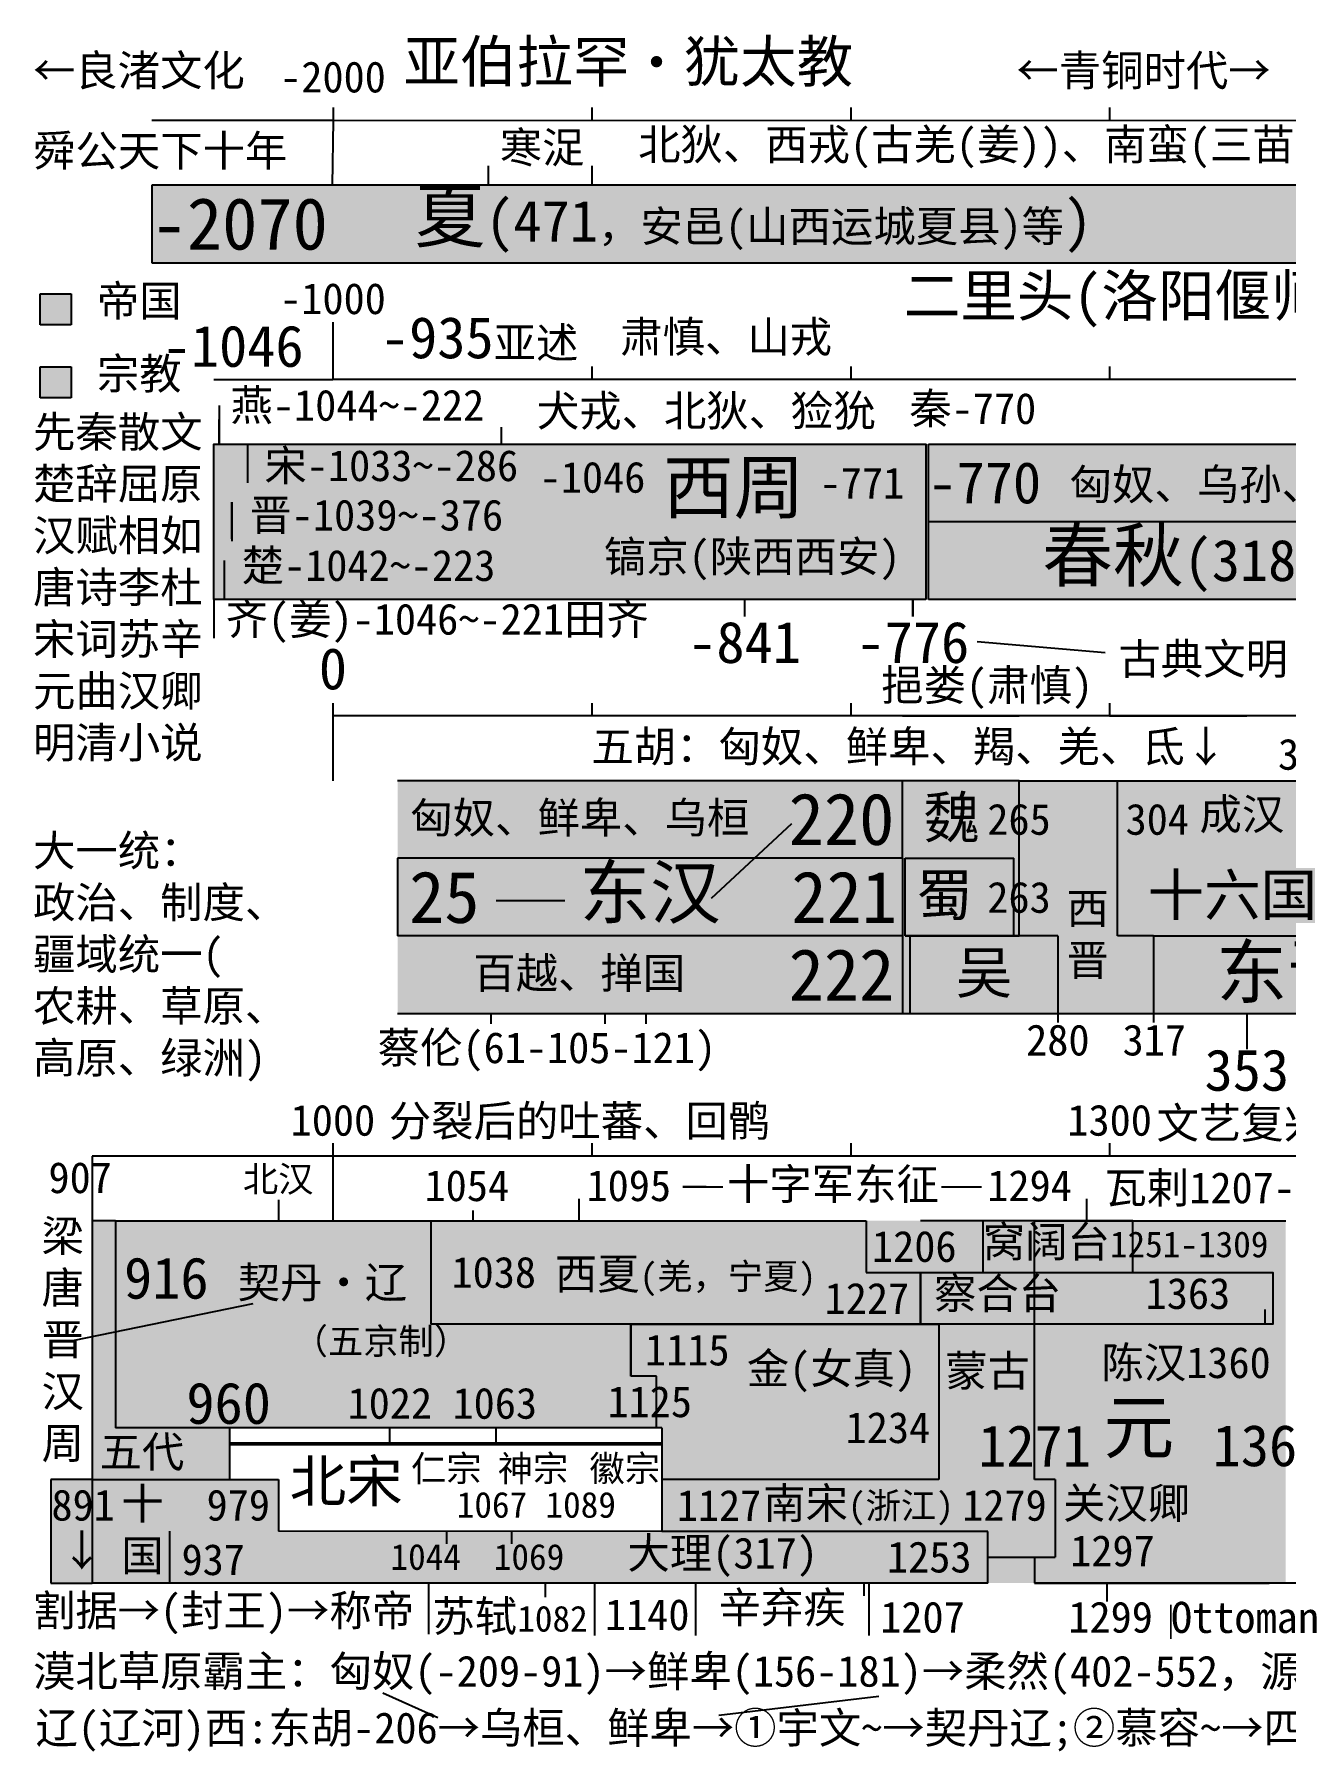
# Model space of a CAD drawing. Header units: millimetres. Extents: x 3769 to 5081, y -69 to 614.
# Drawn here: x 3769 to 4252, y -69 to 594 of the extents above; entities that cross this region are included whole.
import ezdxf

# ---------------------------------------------------------------- set-up
doc = ezdxf.new("R2010")
doc.units = ezdxf.units.MM
doc.header["$LTSCALE"] = 0.3
for name, color, linetype in [('100', 1, 'Continuous'), ('talent', 9, 'Continuous'), ('talent2', 30, 'Continuous'), ('朝代', 7, 'Continuous'), ('细线', 1, 'Continuous')]:
    doc.layers.add(name, color=color, linetype=linetype)
doc.layers.add('宗教', color=7, linetype='Continuous', true_color=0x800080)
doc.layers.add('帝国', color=7, linetype='Continuous', true_color=0x964b00)
doc.layers.add('粗线', color=5, linetype='Continuous', lineweight=50)
doc.styles.add('a2.5', font='', dxfattribs={"height": 20})
doc.styles.get("Standard").update_dxf_attribs({"font": '', "height": 12})
doc.styles.get('a2.5').set_extended_font_data('SimSun')
doc.styles.get('Standard').set_extended_font_data('SimSun')

msp = doc.modelspace()

# ---------------------------------------------------------------- hatches: boundary and pattern name
for color, points in [(5, [(4284.14, 536.05), (3814.14, 536.05), (3814.14, 506.05), (4284.14, 506.05)]), (1, [(4113.14, 436.05), (3838.14, 436.05), (3838.14, 376.05), (4113.14, 376.05)]), (5, [(4628.14, 436.05), (4114.14, 436.05), (4114.14, 406.05), (4628.14, 406.05)]), (255, [(4431.14, 406.05), (4114.14, 406.05), (4114.14, 376.05), (4431.14, 376.05)]), (6, [(4104.11, 306.05), (3909.14, 306.05), (3909.14, 276.05), (4104.11, 276.05)]), (2, [(4149.14, 306.05), (4104.14, 306.05), (4104.14, 216.05), (4107.14, 216.05), (4107.14, 246.05), (4105.14, 246.05), (4105.14, 276.05), (4147.14, 276.05), (4147.14, 246.05), (4149.14, 246.05)]), (4, [(4201.14, 246.05), (4187.14, 246.05), (4187.14, 306.05), (4149.14, 306.05), (4149.14, 246.05), (4164.14, 246.05), (4164.14, 216.05), (4201.14, 216.05)]), (6, [(4323.14, 276.05), (4270.14, 276.05), (4270.14, 306.05), (4187.14, 306.05), (4187.14, 246.05), (4201.14, 246.05), (4304.14, 246.05), (4323.14, 246.05)]), (5, [(4104.11, 276.05), (3909.14, 276.05), (3909.14, 246.05), (4104.11, 246.05)]), (1, [(4147.14, 276.05), (4105.14, 276.05), (4105.14, 246.05), (4147.14, 246.05)]), (9, [(4104.11, 246.05), (3909.14, 246.05), (3909.14, 216.05), (4104.11, 216.05)]), (5, [(4164.14, 246.05), (4107.14, 246.05), (4107.14, 216.05), (4164.14, 216.05)]), (5, [(4201.14, 216.05), (4267.14, 216.05), (4304.14, 216.05), (4304.14, 246.05), (4201.14, 246.05)]), (1, [(3791.14, 36.11), (3844.14, 36.11), (3844.14, 56.05), (3800.14, 56.08), (3800.14, 136.05), (3791.14, 136.05)]), (255, [(3999.14, 96.05), (3922.14, 96.05), (3922.14, 136.05), (3800.14, 136.05), (3800.14, 56.08), (3844.14, 56.05), (3999.14, 56.05), (4009.14, 56.05), (4009.14, 76.05), (3999.14, 76.05)]), (5, [(4111.14, 116.05), (4090.14, 116.05), (4090.14, 136.05), (3922.14, 136.05), (3922.14, 96.05), (4111.14, 96.05)]), (4, [(4118.14, 96.05), (3999.14, 96.05), (3999.14, 76.05), (4009.14, 76.05), (4009.14, 56.05), (4011.14, 56.05), (4011.14, 36.05), (4118.14, 36.05)]), (5, [(3791.14, 36.11), (3775.14, 36.11), (3775.14, -3.95), (3791.14, -3.95)]), (5, [(3821.14, 16.11), (3863.14, 16.1), (3863.14, 36.11), (3844.14, 36.11), (3791.14, 36.11), (3791.14, -3.95), (3821.14, -3.95)]), (5, [(4163.14, 36.05), (4155.14, 36.05), (4118.14, 36.05), (4011.14, 36.05), (4011.14, 16.05), (4137.14, 16.05), (4137.14, 6.05), (4163.14, 6.05)]), (2, [(4137.14, 16.05), (4011.14, 16.05), (3821.14, 16.11), (3821.14, -3.95), (4137.14, -3.95)])]:
    msp.add_hatch(color=color).paths.add_polyline_path(points)
h = msp.add_hatch(color=1)
h.paths.add_polyline_path([(4155.14, 136.05), (4111.14, 136.05), (4090.14, 136.05), (4090.14, 116.05), (4111.14, 116.05), (4111.14, 96.05), (4118.14, 96.05), (4118.14, 36.05), (4155.14, 36.05)])
h.paths.add_polyline_path([(4137.14, -3.95), (4155.14, -3.95), (4155.14, 6.05), (4137.14, 6.05)])
at = {"lineweight": -3}
msp.add_hatch(color=255, dxfattribs=at).paths.add_polyline_path([(4252.14, 136.05), (4155.14, 136.05), (4155.14, 36.05), (4163.14, 36.05), (4163.14, 6.05), (4155.14, 6.05), (4155.14, -3.95), (4252.14, -3.95)])
at = {"layer": 'talent'}
for color, points in [(5, [(4193.14, 136.05), (4135.14, 136.05), (4135.14, 116.05), (4193.14, 116.05)]), (2, [(4247.14, 116.05), (4111.14, 116.05), (4111.14, 96.05), (4247.14, 96.05)])]:
    msp.add_hatch(color=color, dxfattribs=at).paths.add_polyline_path(points)
at = {"layer": '宗教'}
msp.add_hatch(color=256, dxfattribs=at).paths.add_polyline_path([(3783.07, 465.98), (3771.07, 465.98), (3771.07, 453.98), (3783.07, 453.98)])
at = {"layer": '帝国', "true_color": 0x964b00}
msp.add_hatch(color=34, dxfattribs=at).paths.add_polyline_path([(3783.07, 494.13), (3771.07, 494.13), (3771.07, 482.13), (3783.07, 482.13)])

# ---------------------------------------------------------------- linework, layer by layer
at = {"color": 5}
for p, q in [((4284.14, 536.05), (3814.14, 536.05)), ((3814.14, 536.05), (3814.14, 506.05)), ((3814.14, 506.05), (4284.14, 506.05)), ((4114.14, 406.05), (4114.14, 436.05)), ((3909.14, 276.05), (3909.14, 246.05)), ((4104.11, 276.05), (3909.14, 276.05)), ((4104.11, 276.05), (4104.11, 246.05)), ((4104.11, 246.05), (3909.14, 246.05)), ((4164.14, 246.05), (4107.14, 246.05)), ((4164.14, 246.05), (4164.14, 216.05)), ((4107.14, 216.05), (4164.14, 216.05)), ((4201.14, 216.05), (4304.14, 216.05)), ((3922.14, 96.05), (3922.14, 136.05)), ((3922.14, 136.05), (4090.14, 136.05)), ((4111.14, 96.05), (3922.14, 96.05)), ((3791.14, 36.11), (3775.14, 36.11)), ((3775.14, 36.11), (3775.14, -3.95)), ((3791.14, 36.11), (3863.14, 36.11)), ((3791.14, 36.11), (3791.14, -3.95)), ((3844.14, 36.11), (3863.14, 36.11)), ((3863.14, 36.11), (3863.14, 16.11)), ((4118.14, 36.05), (4011.14, 36.05)), ((4163.14, 36.05), (4155.14, 36.05)), ((4163.14, 36.05), (4163.14, 6.05)), ((4137.14, 16.05), (4011.14, 16.05)), ((4137.14, 6.05), (4163.14, 6.05)), ((3775.14, -3.95), (3791.14, -3.95)), ((3821.14, -3.95), (3791.14, -3.95))]:
    msp.add_line(p, q, dxfattribs=at)
for p, q in [((3838.14, 436.05), (4113.14, 436.05)), ((3838.14, 406.05), (3838.14, 436.05)), ((4114.14, 436.05), (4628.14, 436.05)), ((4628.14, 406.05), (4114.14, 406.05)), ((4108.14, 369.48), (4108.14, 376.05)), ((3909.14, 331.05), (3884.15, 331.05)), ((4107.14, 246.05), (4105.14, 246.05)), ((4147.14, 246.05), (4149.14, 246.05)), ((4104.14, 216.05), (4164.14, 216.05)), ((4164.14, 216.05), (4201.14, 216.05)), ((3999.14, 76.05), (3999.14, 96.05)), ((4011.14, 36.05), (4011.14, 36.05))]:
    msp.add_line(p, q)
at = {"color": 1}
for p, q in [((4113.14, 436.05), (4113.14, 406.05)), ((4113.14, 406.05), (4113.14, 376.05)), ((4105.14, 246.05), (4105.14, 276.05)), ((4105.14, 276.05), (4147.14, 276.05)), ((4147.14, 246.05), (4147.14, 276.05)), ((4105.14, 246.05), (4147.14, 246.05)), ((3791.14, 136.05), (3791.14, 36.11)), ((3800.14, 136.05), (3791.14, 136.05)), ((3800.14, 136.05), (3800.14, 56.05)), ((4090.14, 136.05), (4090.14, 116.05)), ((4155.14, 136.05), (4111.14, 136.05)), ((4155.14, 36.05), (4155.14, 136.05)), ((4090.14, 116.05), (4111.14, 116.05)), ((4111.14, 116.05), (4111.14, 96.05)), ((4118.14, 96.05), (4118.14, 36.05)), ((3844.14, 56.05), (3800.14, 56.08)), ((3844.14, 56.05), (3844.14, 36.11)), ((3906.14, 49.92), (3906.14, 56.05)), ((3947.14, 49.92), (3947.14, 56.05)), ((4155.14, 6.05), (4155.14, -3.95))]:
    msp.add_line(p, q, dxfattribs=at)
at = {"color": 254}
msp.add_line((4114.14, 376.05), (4114.14, 406.05), dxfattribs=at)
at = {"color": 9}
for p, q in [((4043.14, 376.05), (4043.14, 369.48)), ((3909.14, 216.05), (4104.14, 216.05)), ((4155.14, 136.05), (4245.7, 136.05)), ((4155.14, -3.95), (4245.7, -3.95))]:
    msp.add_line(p, q, dxfattribs=at)
at = {"color": 255}
for p, q in [((4431.14, 376.05), (4114.14, 376.05)), ((4132.98, 359.78), (4182.42, 355.58)), ((3800.14, 136.05), (3922.14, 136.05)), ((4528.49, -3.95), (4245.7, -3.95))]:
    msp.add_line(p, q, dxfattribs=at)
at = {"color": 6}
for p, q in [((4104.14, 306.05), (3909.14, 306.05)), ((4187.14, 246.05), (4187.14, 306.05)), ((4187.14, 306.05), (4270.14, 306.05)), ((4201.14, 246.05), (4304.14, 246.05))]:
    msp.add_line(p, q, dxfattribs=at)
at = {"color": 2}
for p, q in [((4104.11, 276.05), (4104.11, 306.05)), ((4149.14, 306.05), (4104.14, 306.05)), ((4149.14, 246.05), (4149.14, 306.05)), ((4104.11, 246.05), (4104.11, 216.05)), ((4107.14, 216.05), (4107.14, 246.05)), ((4104.14, 216.05), (4107.14, 216.05)), ((3821.14, -3.95), (3821.14, 16.08)), ((4011.14, 16.05), (3863.14, 16.11)), ((4137.14, -3.95), (4137.14, 16.05)), ((4137.14, -3.95), (3821.14, -3.95))]:
    msp.add_line(p, q, dxfattribs=at)
at = {"color": 4}
for p, q in [((4149.14, 306.05), (4187.14, 306.05)), ((4201.14, 246.05), (4187.14, 246.05)), ((4201.14, 246.05), (4201.14, 216.05)), ((4164.14, 216.05), (4201.14, 216.05)), ((3999.14, 96.05), (4118.14, 96.05)), ((3999.14, 96.05), (3999.14, 76.12)), ((4009.14, 76.05), (3999.14, 76.05)), ((4009.14, 56.05), (4009.14, 76.05))]:
    msp.add_line(p, q, dxfattribs=at)
at = {"color": 7, "true_color": 0xffffff}
for p, q in [((4030.34, 260.66), (4061.36, 289.47)), ((3973.66, 259.57), (3947.18, 259.57)), ((4011.14, 56.05), (3844.14, 56.05)), ((4011.14, 56.05), (4011.14, 16.05))]:
    msp.add_line(p, q, dxfattribs=at)
at = {"lineweight": -3}
for p, q in [((4155.14, 136.05), (4252.14, 136.05)), ((4252.14, -3.95), (4155.14, -3.95))]:
    msp.add_line(p, q, dxfattribs=at)
at = {"color": 1}
msp.add_lwpolyline([(4113.14, 376.05), (3838.14, 376.05), (3838.14, 436.05), (4113.14, 436.05)], close=True, dxfattribs=at)
at = {"color": 9}
msp.add_lwpolyline([(4114.14, 436.05), (4628.14, 436.05), (4628.14, 406.05), (4114.14, 406.05)], close=True, dxfattribs=at)
at = {"layer": 'talent'}
for p, q in [((3884.17, 561.05), (3814.14, 561.05)), ((3944.14, 543.56), (3944.14, 536.05)), ((3984.14, 543.56), (3984.14, 536.05)), ((3838.14, 461.05), (3884.14, 461.05)), ((4108.14, 376.05), (4108.14, 369.48)), ((4184.14, 331.05), (4237.14, 331.05)), ((3945.15, 216.05), (3945.15, 212.07)), ((3989.14, 216.05), (3989.14, 212.07)), ((4005.15, 212.07), (4005.15, 216.05)), ((4164.14, 216.05), (4164.14, 212.61)), ((4201.14, 216.05), (4201.14, 212.61)), ((4237.14, 216.05), (4237.14, 202.27)), ((4237.14, 198.94), (4237.14, 198.94)), ((3884.14, 161.05), (3791.14, 161.05)), ((3791.14, 161.05), (3791.14, 136.05)), ((4184.14, 161.05), (4183.14, 161.05)), ((3938.14, 140), (3938.14, 136.05)), ((4193.14, 116.05), (4193.14, 136.05)), ((4111.14, 116.05), (4247.14, 116.05)), ((4111.14, 96.05), (4111.14, 116.05)), ((4135.14, 116.05), (4193.14, 116.05)), ((4247.14, 116.05), (4247.14, 96.05)), ((3853.14, 103.92), (3784.2, 89.8)), ((4244.14, 101.75), (4244.14, 96.05)), ((4247.14, 96.05), (4111.14, 96.05)), ((3928.14, 11.18), (3928.14, 16.09)), ((3953.14, 15.68), (3953.14, 11.18)), ((4091.14, -3.95), (4089.14, -3.95)), ((4089.14, -3.95), (4089.14, -8.83)), ((3903.39, -46.38), (3924.63, -55.86)), ((4033.21, -55.02), (4095, -47.65))]:
    msp.add_line(p, q, dxfattribs=at)
at = {"layer": 'talent', "color": 1}
for p, q in [((3840.14, 451.05), (3840.14, 436.05)), ((3840.14, 436.05), (3840.14, 445.54)), ((3838.14, 376.05), (3838.14, 367.15)), ((3838.14, 376.05), (3838.14, 361.05))]:
    msp.add_line(p, q, dxfattribs=at)
at = {"layer": 'talent', "color": 7, "true_color": 0xffffff}
for p, q in [((3851.14, 436.05), (3851.14, 427.83)), ((3851.14, 436.05), (3851.14, 421.05)), ((3845.14, 399.5), (3845.14, 413.61)), ((3845.14, 413.61), (3845.14, 398.61)), ((3842.14, 391.05), (3842.14, 376.05))]:
    msp.add_line(p, q, dxfattribs=at)
at = {"layer": 'talent', "color": 5}
msp.add_line((3863.14, 144.12), (3863.14, 136.05), dxfattribs=at)
at = {"layer": 'talent', "color": 9}
for p, q in [((4024.14, -3.95), (4024.14, -24.15)), ((4091.14, -3.95), (4091.14, -24.15))]:
    msp.add_line(p, q, dxfattribs=at)
at = {"layer": 'talent', "color": 5}
msp.add_lwpolyline([(4135.14, 116.05), (4193.14, 116.05), (4193.14, 136.05), (4135.14, 136.05)], close=True, dxfattribs=at)
at = {"layer": 'talent', "color": 2}
msp.add_lwpolyline([(4111.14, 116.05), (4247.14, 116.05), (4247.14, 96.05), (4111.14, 96.05)], close=True, dxfattribs=at)
at = {"layer": 'talent2', "lineweight": 25}
for p, q in [((3921.14, -23.66), (3921.14, -3.95)), ((3985.14, -3.95), (3985.14, -24.15))]:
    msp.add_line(p, q, dxfattribs=at)
at = {"layer": 'talent2'}
msp.add_line((3966.14, -3.95), (3966.14, -9.42), dxfattribs=at)
at = {"layer": '宗教'}
for p, q in [((3771.07, 465.98), (3783.07, 465.98)), ((3771.07, 453.98), (3771.07, 465.98)), ((3783.07, 465.98), (3783.07, 453.98)), ((3783.07, 453.98), (3771.07, 453.98))]:
    msp.add_line(p, q, dxfattribs=at)
at = {"layer": '宗教', "color": 255}
for p, q in [((4028.29, 149.18), (4019.33, 149.18)), ((4019.33, 149.18), (4034.69, 149.18)), ((4119.26, 149.18), (4134.63, 149.18))]:
    msp.add_line(p, q, dxfattribs=at)
at = {"layer": '帝国', "color": 34, "true_color": 0x964b00}
for p, q in [((3771.07, 494.13), (3783.07, 494.13)), ((3771.07, 482.13), (3771.07, 494.13)), ((3783.07, 494.13), (3783.07, 482.13)), ((3783.07, 482.13), (3771.07, 482.13))]:
    msp.add_line(p, q, dxfattribs=at)
at = {"layer": '帝国'}
for p, q in [((3949.14, 442.63), (3949.14, 436.05)), ((3979.14, 144.52), (3979.14, 136.05)), ((4175.14, 144.52), (4175.14, 136.05)), ((4183.14, -11), (4183.14, -3.95))]:
    msp.add_line(p, q, dxfattribs=at)
at = {"layer": '粗线'}
for p, q in [((3844.14, 49.92), (3860.14, 49.92)), ((3881.14, 49.92), (3906.14, 49.92)), ((3951.14, 49.92), (3969.14, 49.92))]:
    msp.add_line(p, q, dxfattribs=at)
at = {"layer": '粗线', "color": 1}
for p, q in [((3860.14, 49.92), (3881.14, 49.92)), ((3906.14, 49.92), (3947.14, 49.92)), ((3969.14, 49.92), (3984.14, 49.92)), ((4009.14, 49.92), (4011.14, 49.92))]:
    msp.add_line(p, q, dxfattribs=at)
at = {"layer": '粗线', "color": 3}
msp.add_line((3947.14, 49.92), (3951.14, 49.92), dxfattribs=at)
at = {"layer": '粗线', "color": 255}
msp.add_line((3984.14, 49.92), (4009.14, 49.92), dxfattribs=at)
at = {"layer": '细线'}
for p, q in [((3884.17, 566.05), (3884.17, 561.05)), ((3984.14, 566.07), (3984.14, 561.07)), ((4084.14, 566.07), (4084.14, 561.07)), ((4184.14, 566.07), (4184.14, 561.07)), ((3884.17, 561.05), (3883.87, 536.05)), ((3884.14, 483.16), (3884.14, 461.05)), ((3984.14, 466.05), (3984.14, 461.05)), ((4084.14, 466.05), (4084.14, 461.05)), ((4184.14, 466.05), (4184.14, 461.05)), ((3884.14, 461.05), (3884.14, 461.05)), ((3884.14, 336.05), (3884.14, 331.05)), ((3984.14, 336.05), (3984.14, 331.05)), ((4084.14, 336.05), (4084.14, 331.05)), ((4184.14, 336.05), (4184.14, 331.05)), ((3884.14, 331.05), (3884.14, 306.05)), ((4104.14, 331.05), (4149.14, 331.05)), ((3884.14, 166.05), (3884.14, 161.05)), ((3984.14, 166.05), (3984.14, 161.05)), ((4084.14, 166.05), (4084.14, 161.05)), ((4184.14, 166.05), (4184.14, 161.05)), ((3884.14, 161.05), (3884.14, 136.05))]:
    msp.add_line(p, q, dxfattribs=at)
at = {"layer": '细线', "color": 9}
for p, q in [((4884.15, 560.8), (3884.17, 561.05)), ((4884.14, 461.05), (3884.14, 461.05)), ((4884.14, 331.05), (3884.14, 331.05)), ((4884.15, 161.05), (3884.14, 161.05))]:
    msp.add_line(p, q, dxfattribs=at)

# ---------------------------------------------------------------- texts
at = {"style": 'a2.5'}
for s, insert, char_height, width, attachment_point in [('{\\C9;亚伯拉罕\\H0.9583x;·\\H1.044x;犹太教}', (3911.4, 591.89), 16, 193.6834, 1), ('{\\C255;\\c16777215;-2070}', (3814.14, 521.05), 20, 69.728, 4), ('{\\fSimSun|b1|i0|c134|p2;\\C255;\\c16777215;夏\\fSimSun|b0|i0|c134|p2;\\H0.8x;(471\\H0.75x;，安邑(山西运城夏县)等\\H1.333x;)}', (4046.55, 522.1), 20, 287.0389, 5), ('{\\C9;二里头(洛阳偃师)}', (4191.9, 501.41), 16, 241.5036, 2), ('-1046', (3818.39, 473.8), 16, 69.728, 4), ('-770', (4114.14, 421.05), 16, 69.728, 4), ('{\\C255;\\c16777215;匈奴、乌孙、月氏、肃慎、东胡}', (4168.7, 419.82), 12, 246.7829, 4), ('{\\C9;-841}', (4043.14, 351.25), 16, 42.5835, 8), ('{\\C9;-776}', (4108.14, 351.25), 16, 42.5835, 8), ('匈奴、鲜卑、乌桓', (3914.04, 291.05), 12, 144.13, 4), ('{\\fSimSun|b1|i0|c134|p2;魏}', (4123.12, 291.05), 16, 45, 5), ('成汉', (4218.86, 299.12), 12, 36.2716, 1), ('265', (4149.14, 291.05), 12, 28.5, 5), ('304', (4202.54, 291.05), 12, 28.5, 5), ('{\\fSimSun|b1|i0|c134|p2;\\C9;大一统\\fSimSun|b0|i0|c134|p2;：\\P政治、制度、\\P疆域统一(\\P农耕、草原、\\P高原、\\C3;绿洲\\C9;)}', (3768.31, 285.04), 12, 128.4943, 1), ('{\\C255;\\c16777215;十六国}', (4231.54, 261.05), 16, 129, 5), ('{\\C6;221}', (4102.03, 261.05), 20, 71.7785, 6), ('{\\C255;\\c16579836;蜀}', (4120.37, 261.05), 16, 42, 5), ('263', (4149.14, 260.9), 12, 28.5, 5), ('{\\fSimSun|b1|i0|c134|p2;西\\P晋}', (4175.64, 246.05), 12, 17.5289, 5), ('百越、掸国', (3979.29, 231.05), 12, 131.4491, 5), ('{\\C5;222}', (4100.99, 231.05), 20, 71.7785, 6), ('{\\fSimSun|b1|i0|c134|p2;\\C255;\\c16777215;东晋}', (4252.64, 231.05), 20, 103, 5), ('280', (4164.14, 205.78), 12, 28.5, 5), ('317', (4201.39, 205.78), 12, 28.5, 5), ('{\\fSimSun|b1|i0|c134|p2;\\C255;\\c16777215;蒙古}', (4136.99, 77.39), 12, 36.3193, 5), ('{\\fSimSun|b1|i0|c134|p2;元}', (4195.44, 55.3), 20, 90.554, 5)]:
    msp.add_mtext(s, dxfattribs=dict(at, insert=insert, char_height=char_height, width=width, attachment_point=attachment_point))
at = {"color": 7, "true_color": 0xffffff, "style": 'a2.5'}
for s, insert, char_height, width, attachment_point in [('{\\C7;-1046}', (3964, 423.19), 12, 69.728, 4), ('{\\C7;西\\fSimSun|b1|i0|c134|p2;\\C255;\\c16777215;周}', (4038.94, 418.31), 20, 275, 5), ('{\\C7;-771}', (4104.79, 421.04), 12, 71.7785, 6), ('220', (4100.99, 291.05), 20, 71.7785, 6), ('{\\fSimSun|b1|i0|c134|p2;东汉}', (4006.64, 261.84), 20, 195, 5), ('25', (3913.57, 260.92), 20, 69.728, 4), ('{\\fSimSun|b1|i0|c134|p2;吴}', (4135.64, 231.05), 16, 57, 5)]:
    msp.add_mtext(s, dxfattribs=dict(at, insert=insert, char_height=char_height, width=width, attachment_point=attachment_point))
at = {"color": 3, "insert": (4272.64, 391.05), "char_height": 20, "width": 317, "attachment_point": 5, "style": 'a2.5'}
msp.add_mtext('{\\fSimSun|b1|i0|c134|p2;\\C255;\\c16579836;春秋\\fSimSun|b0|i0|c134|p2;\\H0.8x;(318,\\C1;齐秦\\C255;\\c16579836;宋晋\\C1;楚\\C255;\\c16579836;)}', dxfattribs=at)
at = {"color": 8, "char_height": 12, "width": 178.5396, "attachment_point": 4, "style": 'a2.5'}
for s, insert in [('{\\C9;蔡伦(61-105-121)}', (3901.44, 201.32)), ('{\\C9;分裂后的吐蕃、回鹘}', (3905.73, 173.93))]:
    msp.add_mtext(s, dxfattribs=dict(at, insert=insert))
at = {"insert": (3889.27, 34.63), "char_height": 16, "width": 50.928, "attachment_point": 5}
msp.add_mtext('{\\fSimSun|b1|i0|c134|p2;北宋}', dxfattribs=at)
at = {"layer": '100', "width": 51.8698, "attachment_point": 8, "style": 'a2.5'}
for s, insert, char_height in [('-2000', (3884.17, 571.73), 12), ('-1000', (3884.17, 486.1), 12), ('0', (3884.14, 341.06), 16), ('1000', (3884.14, 168.7), 12)]:
    msp.add_mtext(s, dxfattribs=dict(at, insert=insert, char_height=char_height))
at = {"layer": 'talent', "style": 'a2.5'}
for s, insert, char_height, width, attachment_point in [('←良渚文化', (3768.31, 586.43), 12, 90.5715, 1), ('←青铜时代→', (4148.17, 586.43), 12, 116.5216, 1), ('舜公天下十年', (3768.31, 555.39), 12, 101.9636, 1), ('{\\C9;肃慎、山戎}', (3995.11, 483.53), 12, 101.8888, 1), ('{\\fSimSun|b1|i0|c134|p2;犬戎}、北狄、猃狁', (3962.9, 454.95), 12, 138.0881, 1), ('{\\C1;秦-770}', (4131.27, 449.19), 12, 59.8717, 5), ('{\\C9;挹娄(\\fSimSun|b1|i0|c134|p2;肃慎\\fSimSun|b0|i0|c134|p2;)}', (4177.71, 348.94), 12, 88.8751, 3), ('353', (4237.14, 202.27), 16, 38.8877, 2), ('1300', (4184.14, 168.7), 12, 51.8698, 8), ('{\\fSimSun|b1|i0|c134|p2;\\C5;北汉}', (3876.65, 151.64), 10, 33.1225, 6), ('{\\fSimSun|b1|i0|c134|p2;\\C255;\\c16579836;陈汉1360}', (4246.37, 73.95), 12, 77.9231, 9), ('{\\fSimSun|b1|i0|c134|p2;\\C1;仁宗}', (3941.56, 39.79), 10, 33.1225, 6), ('{\\fSimSun|b1|i0|c134|p2;\\C5;神宗}', (3975.06, 39.79), 10, 33.1225, 6), ('{\\fSimSun|b1|i0|c134|p2;\\C5;1067}', (3931.96, 26.23), 10, 27.3036, 4), ('{\\fSimSun|b1|i0|c134|p2;\\C5;1089}', (3966.24, 26.23), 10, 27.3036, 4), ('{\\fSimSun|b1|i0|c134|p2;\\C9;1044}', (3919.99, 11.18), 10, 26.8046, 2), ('{\\fSimSun|b1|i0|c134|p2;\\C9;1069}', (3959.88, 11.18), 10, 26.5207, 2), ('{\\C9;割据→(封王)→称帝}', (3768.31, -8.52), 12, 198.2842, 1), ('{\\fSimSun|b1|i0|c134|p2;\\C9;1140}', (3989.21, -16.2), 12, 33.1225, 4), ('{\\fSimSun|b1|i0|c134|p2;\\C9;1207}', (4095.52, -17.18), 12, 36.5746, 4)]:
    msp.add_mtext(s, dxfattribs=dict(at, insert=insert, char_height=char_height, width=width, attachment_point=attachment_point))
at = {"layer": 'talent', "char_height": 12}
for s, insert, width, attachment_point in [('寒浞', (3964.95, 549.98), 35.0342, 5), ('北狄、西戎(古羌(姜))、南蛮(三苗)、九夷等', (4002.04, 557.82), 345.2679, 1), ('先秦散文\\P楚辞屈原\\P汉赋相如\\P唐诗李杜\\P宋词苏辛\\P元曲汉卿\\P明清小说', (3768.31, 446.79), 68.3152, 1), ('古典文明', (4220.26, 352.37), 67.6742, 5), ('五胡：匈奴、鲜卑、羯、羌、氐↓', (4229.47, 318.55), 246.2384, 6), ('梁\\P唐\\P晋\\P汉\\P周', (3779.79, 89.46), 16.2316, 5), ('{\\fMS PGothic|b0|i0|c128|p34;\\C255;\\c16777215;\u200c\\fSimSun|b1|i0|c134|p2;窝阔台\\fSimSun|b0|i0|c134|p2;\\H0.8333x;1251-1309}', (4135.14, 133.93), 126.7934, 1), ('辛弃疾', (4057.64, -14.05), 67, 5), ('漠北草原霸主：{\\C7;匈奴}(-209-91)→{\\C7;鲜卑}(156-181)→{\\C7;柔然}(402-552，源起拓跋鲜卑的奴隶)→{\\C7;突厥}(552-583分裂，源起柔然锻奴)→{\\C7;回鹘}(源起丁零、突厥附庸)→ {\\C7;辽}(契丹)→{\\C7;蒙古}', (3768.31, -31.96), 1313.5648, 1), ('辽(辽河)西:{\\fSimSun|b1|i0|c134|p2;东胡}-206→乌桓、鲜卑→①宇文~→契丹辽;②慕容~→四燕;③拓跋~→北魏;④大兴安岭留守~→室韦→蒙古;', (3769.25, -53.86), 933.8146, 1)]:
    msp.add_mtext(s, dxfattribs=dict(at, insert=insert, width=width, attachment_point=attachment_point))
at = {"layer": 'talent', "color": 1, "char_height": 12, "attachment_point": 1, "style": 'a2.5'}
for s, insert, width in [('燕-1044~-222', (3844.59, 457.1), 124.2696), ('齐(姜)-1046~-221田齐', (3842.69, 374.46), 176.8173)]:
    msp.add_mtext(s, dxfattribs=dict(at, insert=insert, width=width))
at = {"layer": 'talent', "color": 7, "true_color": 0xffffff, "char_height": 12, "style": 'a2.5'}
for s, insert, width, attachment_point in [('宋-1033~-286', (3857.68, 433.78), 111.3521, 1), ('晋-1039~-376', (3851.88, 414.66), 111.3521, 1), ('楚-1042~-223', (3848.88, 395.2), 111.3521, 1), ('{\\fSimSun|b1|i0|c134|p2;\\C256;文艺复兴}', (4234.99, 173.15), 70.2368, 5), ('{\\fSimSun|b1|i0|c134|p2;\\C256;瓦剌1207-1455}', (4182.17, 154.79), 110.3243, 1), ('{\\fSimSun|b1|i0|c134|p2;关汉卿}', (4166.11, 26.3), 83.2433, 4), ('{\\fSimSun|b1|i0|c134|p2;1297}', (4185.22, 8.46), 30.7855, 5)]:
    msp.add_mtext(s, dxfattribs=dict(at, insert=insert, width=width, attachment_point=attachment_point))
at = {"layer": 'talent', "color": 7, "true_color": 0xffffff, "insert": (4046.07, 391.05), "char_height": 12, "width": 275, "attachment_point": 5}
msp.add_mtext('镐京(陕西西安)', dxfattribs=at)
at = {"layer": 'talent', "color": 7, "insert": (4116.3, 113.96), "char_height": 12, "width": 126.7934, "attachment_point": 1}
msp.add_mtext('察合台    1363', dxfattribs=at)
at = {"layer": 'talent', "color": 255, "insert": (4010.51, 39.79), "char_height": 10, "width": 33.1225, "attachment_point": 6, "style": 'a2.5'}
msp.add_mtext('{\\fSimSun|b1|i0|c134|p2;徽宗}', dxfattribs=at)
at = {"layer": 'talent2', "insert": (3922.6, -17.35), "char_height": 12, "width": 74.5899, "attachment_point": 4, "style": 'a2.5'}
msp.add_mtext('\\pt0;{\\fSimSun|b1|i0|c134|p2;苏轼\\H0.8333x;1082}', dxfattribs=at)
at = {"layer": '宗教', "insert": (3792.97, 469.27), "char_height": 12, "width": 49.6686, "attachment_point": 1}
msp.add_mtext('宗教', dxfattribs=at)
at = {"layer": '宗教', "char_height": 12, "style": 'a2.5'}
for s, insert, width, attachment_point in [('{\\fSimSun|b1|i0|c134|p2;380}', (4261.41, 316.17), 28.5, 5), ('{\\fSimSun|b1|i0|c134|p2;1054}', (3952.18, 149.53), 33.1225, 6), ('{\\fSimSun|b1|i0|c134|p2;1095}', (4014.75, 149.53), 33.1225, 6), ('{\\fSimSun|b1|i0|c134|p2;1294}', (4169.54, 149.53), 33.1225, 6)]:
    msp.add_mtext(s, dxfattribs=dict(at, insert=insert, width=width, attachment_point=attachment_point))
at = {"layer": '宗教', "color": 255, "insert": (4077.24, 149.53), "char_height": 12, "width": 90.2077, "attachment_point": 5, "style": 'a2.5'}
msp.add_mtext('{\\fSimSun|b1|i0|c134|p2;十字军东征}', dxfattribs=at)
at = {"layer": '帝国', "color": 34, "true_color": 0x964b00, "insert": (3792.97, 497.42), "char_height": 12, "width": 43.5497, "attachment_point": 1}
msp.add_mtext('帝国', dxfattribs=at)
at = {"layer": '帝国', "style": 'a2.5'}
for s, insert, char_height, width, attachment_point in [('-935{\\H0.75x;亚述}', (3940.82, 485.23), 16, 83.0901, 2), ('{\\fSimSun|b1|i0|c134|p2;1299}', (4168.2, -17.18), 12, 36.5746, 4), ('{\\fMS PGothic|b1|i0|c128|p34;\\C9;\u200c\\fSimSun|b1|i0|c134|p2;\\C256;Ottoman}', (4207.84, -11.18), 12, 59.0725, 1)]:
    msp.add_mtext(s, dxfattribs=dict(at, insert=insert, char_height=char_height, width=width, attachment_point=attachment_point))
at = {"layer": '朝代', "style": 'a2.5'}
for s, insert, char_height, width, attachment_point in [('907', (3774.27, 152.62), 12, 25.4751, 4), ('{\\fSimSun|b1|i0|c134|p2;\\C255;\\c16777215;1206}', (4092.36, 126.05), 12, 25.4751, 4), ('{\\C255;\\c16777215;1038}', (3929.94, 116.05), 12, 25.4751, 4), ('{\\fSimSun|b1|i0|c134|p2;\\C255;\\c16777215;西夏\\fSimSun|b0|i0|c134|p2;\\H0.8333x;(羌，宁夏)}', (4020.33, 114.22), 12, 117.5432, 5), ('{\\C255;\\c16777215;1227}', (4106.72, 106.05), 12, 25.4751, 6), ('1115', (4004.68, 86.05), 12, 25.4751, 4), ('金{\\C9;(女真)}', (4076.73, 77.38), 12, 69.3881, 5), ('{\\C255;\\c16777215;960}', (3843.87, 65.45), 16, 25.4751, 5), ('{\\C1;1022}', (3906.12, 65.45), 12, 25.4751, 5), ('{\\C1;1063}', (3946.66, 65.45), 12, 25.4751, 5), ('1234', (4114.83, 56.05), 12, 25.4751, 6), ('{\\fSimSun|b1|i0|c134|p2;\\C255;\\c16777215;五代}', (3793.99, 46.08), 12, 53, 4), ('1271', (4155.14, 49.09), 16, 25.4751, 5), ('1368', (4245.7, 49.09), 16, 25.4751, 5), ('大理(317)', (4034.68, 6.07), 12, 87.4111, 5), ('937', (3825.67, 5.05), 12, 25.4751, 4), ('1253', (4130.81, 6.05), 12, 25.4751, 6)]:
    msp.add_mtext(s, dxfattribs=dict(at, insert=insert, char_height=char_height, width=width, attachment_point=attachment_point))
at = {"layer": '朝代', "color": 7, "true_color": 0xffffff, "style": 'a2.5'}
for s, insert, char_height, width, attachment_point in [('{\\fSimSun|b1|i0|c134|p2;916}', (3803.46, 113.8), 16, 25.4751, 4), ('{\\fSimSun|b1|i0|c134|p2;契丹}·{\\fSimSun|b1|i0|c134|p2;辽}', (3880.09, 111.55), 12, 205, 5), ('{\\fSimSun|b1|i0|c134|p2;（五京制）}', (3902.67, 88.88), 10, 205, 5), ('{\\fSimSun|b1|i0|c134|p2;\\C7;1125}', (4022.82, 66.05), 12, 25.4751, 6), ('{\\fSimSun|b1|i0|c134|p2;十国}', (3810.56, 16.08), 12, 30, 5), ('{\\fSimSun|b1|i0|c134|p2;南宋\\fSimSun|b0|i0|c134|p2;\\H0.8333x;(浙江)}', (4087.14, 25.64), 12, 152, 5), ('{\\fSimSun|b1|i0|c134|p2;891}', (3799.91, 26.11), 12, 25.4751, 6), ('{\\fSimSun|b1|i0|c134|p2;979}', (3859.83, 26.11), 12, 25.4751, 6), ('1127', (4033.27, 26.05), 12, 25.4751, 5), ('1279', (4159.83, 26.05), 12, 25.4751, 6), ('{\\fSimSun|b1|i0|c134|p2;↓}', (3787.17, 7.97), 12, 25.4751, 5)]:
    msp.add_mtext(s, dxfattribs=dict(at, insert=insert, char_height=char_height, width=width, attachment_point=attachment_point))

doc.saveas('drawing.dxf')
